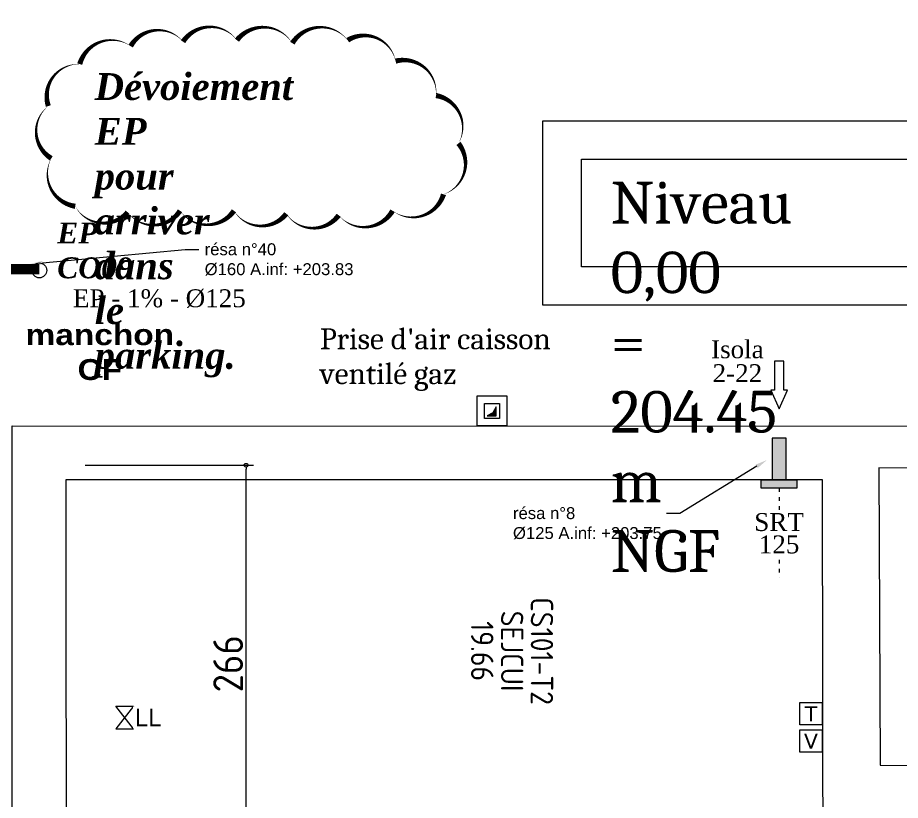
# Model space of a CAD drawing. Extents: x -2795338 to 3769695, y -3516596 to 3048438.
# Drawn here: x 482858 to 488771, y -336124 to -330882 of the extents above; entities that cross this region are included whole.
import ezdxf
from ezdxf import colors
from ezdxf.entities.mleader import LeaderData, LeaderLine
from ezdxf.math import Vec2, Vec3

# ---------------------------------------------------------------- set-up
doc = ezdxf.new("R2010")
doc.units = 0
doc.linetypes.add('ACAD_ISO03W100', pattern=[30, 12, -18])
doc.linetypes.add('prlm_ep', pattern=[2.5, 1.25, -0.25, 0.25, -0.25, 0.25, -0.25])
doc.layers.add('_GAZELEC-BOITE INCORPO', color=36, linetype='Continuous', lineweight=18)
doc.layers.add('_GAZELEC-RESERVATION', color=1, linetype='Continuous', lineweight=18)
for name, color, linetype in [('prlm-CALORIFUGE', 114, 'Continuous'), ('prlm-EAU-EF', 161, 'Continuous'), ('prlm-EAU-EPEXT', 145, 'Continuous'), ('prlm-ELEC-CFA', 181, 'Continuous'), ('prlm-MOD', 64, 'Continuous'), ('prlm-MOD-PB', 123, 'Continuous'), ('prlm-VMC', 93, 'Continuous')]:
    doc.layers.add(name, color=color, linetype=linetype)
doc.layers.add('prlm-xpoly', color=7, linetype='Continuous', plot=False)
doc.layers.add('prlm-ZEROPLOT', color=254, linetype='Continuous', plot=False)
doc.styles.add('ISO', font='isocp2.shx')
doc.styles.add('prlm-eau-ep', font='timesbi.ttf', dxfattribs={"height": 18})
doc.styles.add('prlm-eau-euev', font='pala.ttf', dxfattribs={"height": 18})
doc.styles.add('prlm-elec-cfo', font='comic.ttf', dxfattribs={"height": 12})
doc.styles.add('prlm-heavy', font='ariblk.ttf', dxfattribs={"height": 18})
doc.styles.add('prlm-mod', font='cambriaz.ttf', dxfattribs={"height": 18})
doc.styles.add('prlm-vmc', font='pala.ttf', dxfattribs={"height": 14})
doc.styles.add('prlm-xpoly', font='isocp.shx', dxfattribs={"height": 15})
doc.styles.get("Standard").update_dxf_attribs({"font": 'arial.ttf'})
doc.dimstyles.new('200', dxfattribs={"dimtxt": 200, "dimasz": 25, "dimexe": 50, "dimexo": 50, "dimgap": 20, "dimtad": 1, "dimdec": 0, "dimlfac": 0.1, "dimdsep": 46, "dimtxsty": 'ISO', "dimblk1": 'DOTBLANK', "dimblk2": 'DOTBLANK', "dimsah": 1, "dimcen": 25, "dimclrd": 80, "dimclre": 80, "dimadec": 0, "dimazin": 0, "dimtfac": 1, "dimtdec": 0, "dimtmove": 0, "dimatfit": 3, "dimldrblk": 'DOTBLANK', "dimfxl": 50, "dimtolj": 1, "dimtzin": 0, "dimarcsym": 0})

# ---------------------------------------------------------------- blocks, each defined once
blk = doc.blocks.new('xi.EA-Ma')
at = {"layer": 'prlm-MOD-PB'}
blk.add_hatch(color=0, dxfattribs=at).paths.add_polyline_path([(-4.65, 0), (-4.65, -28), (4.65, -28), (4.65, 0)])
at = {"layer": 'prlm-VMC', "linetype": 'ByBlock'}
blk.add_hatch(color=0, dxfattribs=at).paths.add_polyline_path([(-12, 5.6), (12, 5.6), (12, 0), (-12, 0)])
at = {"layer": 'prlm-MOD-PB', "color": 0, "linetype": 'ByBlock', "lineweight": -2, "flags": 128}
blk.add_lwpolyline([(-4.65, 0), (-4.65, -28), (4.65, -28), (4.65, 0)], close=True, dxfattribs=at)
at = {"layer": 'prlm-VMC', "color": 0, "linetype": 'ByBlock', "flags": 128}
for points in [[(-12, 5.6), (12, 5.6), (12, 0), (-12, 0)], [(-3.09, -60.19), (-3.09, -79.51), (3.09, -79.51), (3.09, -60.19), (5.59, -60.19), (0, -47.69), (-5.59, -60.19)]]:
    blk.add_lwpolyline(points, close=True, dxfattribs=at)
at = {"layer": 'prlm-ZEROPLOT', "color": 250, "linetype": 'ACAD_ISO03W100', "lineweight": 0, "ltscale": 0.2}
blk.add_lwpolyline([(0, 5.6), (0, 65.6)], dxfattribs=at)
blk = doc.blocks.new('xi.vbgaz10')
at = {"layer": 'prlm-MOD-PB'}
blk.add_hatch(color=0, dxfattribs=at).paths.add_polyline_path([(6.81, -6.7), (8.77, -10.6), (12.71, -12.7), (6.81, -12.7)], flags=16)
at = {"layer": 'prlm-MOD-PB', "color": 0}
for p, q in [((6.81, -6.7), (6.81, -12.7)), ((8.77, -10.6), (6.81, -6.7)), ((12.71, -12.7), (8.77, -10.6)), ((6.81, -12.7), (12.71, -12.7))]:
    blk.add_line(p, q, dxfattribs=at)
for points in [[(0, 0), (20, 0), (20, -20), (0, -20)], [(5, -5), (15, -5), (15, -15), (5, -15)]]:
    blk.add_lwpolyline(points, close=True, dxfattribs=at)
blk = doc.blocks.new('xi.txt-delmo')
at = {"layer": 'prlm-CALORIFUGE', "insert": (0, 0), "char_height": 14, "width": 96.8221, "attachment_point": 5, "style": 'prlm-heavy'}
blk.add_mtext('manchon CF', dxfattribs=at)
blk = doc.blocks.new('xi.epext')
at = {"layer": 'prlm-EAU-EPEXT', "color": 0, "linetype": 'ByBlock', "lineweight": -2}
blk.add_circle((0, 0), 5, dxfattribs=at)
blk = doc.blocks.new('xi.LLrob')
at = {"layer": 'prlm-EAU-EF', "color": 0}
blk.add_lwpolyline([(-6, 7.5), (6, 7.5), (-6, -7.5), (6, -7.5)], close=True, dxfattribs=at)
blk = doc.blocks.new('xi.TEL')
at = {"layer": 'prlm-ELEC-CFA', "color": 0, "linetype": 'ByBlock', "lineweight": -2, "flags": 128}
blk.add_lwpolyline([(-7.5, 7.5), (7.5, 7.5), (7.5, -7.5), (-7.5, -7.5)], close=True, dxfattribs=at)
at = {"layer": 'prlm-ELEC-CFA', "color": 0, "linetype": 'ByBlock', "insert": (0, 0), "char_height": 10, "width": 11.36, "attachment_point": 5}
blk.add_mtext('{\\fVerdana|b0|i0|c0|p34;T}', dxfattribs=at)
blk = doc.blocks.new('xi.TV')
at = {"layer": 'prlm-ELEC-CFA', "color": 0, "linetype": 'ByBlock', "lineweight": -2, "flags": 128}
blk.add_lwpolyline([(-7.5, 7.5), (7.5, 7.5), (7.5, -7.5), (-7.5, -7.5)], close=True, dxfattribs=at)
at = {"layer": 'prlm-ELEC-CFA', "color": 0, "linetype": 'ByBlock', "insert": (0, 0), "char_height": 10, "width": 11.36, "attachment_point": 5}
blk.add_mtext('{\\fVerdana|b0|i0|c0|p34;V}', dxfattribs=at)
blk = doc.blocks.new('_DOTBLANK')
at = {"color": 0, "linetype": 'ByBlock'}
blk.add_line((-0.5, 0), (-1, 0), dxfattribs=at)
blk.add_circle((0, 0), 0.5, dxfattribs=at)
blk = doc.blocks.new('*D280')
at = {"layer": '_GAZELEC-BOITE INCORPO', "color": 80, "lineweight": -2, "transparency": 16777216}
for p, q in [((483311, -333879.8), (484438, -333879.8)), ((484388, -336514.4), (484388, -333904.8)), ((483311, -336539.4), (484438, -336539.4))]:
    blk.add_line(p, q, dxfattribs=at)
at = {"layer": '_GAZELEC-BOITE INCORPO', "color": 80, "lineweight": -2, "transparency": 16777216, "xscale": 25, "yscale": 25, "zscale": 25}
for p, rotation in [((484388, -333879.8), 90), ((484388, -336539.4), 270)]:
    blk.add_blockref('_DOTBLANK', p, dxfattribs=dict(at, rotation=rotation))
at = {"layer": '_GAZELEC-BOITE INCORPO', "color": 0, "transparency": 16777216, "insert": (484268, -335209.6), "char_height": 200, "attachment_point": 5, "rotation": 90, "style": 'ISO'}
blk.add_mtext('\\A1;266', dxfattribs=at)

msp = doc.modelspace()

# ---------------------------------------------------------------- linework, layer by layer
msp.add_circle((487178.691, -234079.124), 3282516.798)
at = {"layer": 'prlm-EAU-EPEXT', "color": 1, "ltscale": 50}
msp.add_lwpolyline([(484697.983, -331052.636, 0, 35, 0.52056705), (484326.942, -331032.589, 0, 35, 0.52056705), (484326.942, -331032.589, 0, 35, 0.52056705), (483965.929, -331042.612, 0, 35, 0.52056705), (483965.929, -331042.612, 0, 35, 0.52056705), (483614.944, -331072.684, 0, 35, 0.52056705), (483614.944, -331072.684, 0, 35, 0.52056705), (483273.987, -331192.972, 0, 35, 0.52056705), (483273.987, -331192.972, 0, 35, 0.52056705), (483063.396, -331473.643, 0, 35, 0.52056705), (483063.396, -331473.643, 0, 35, 0.52056705), (483083.453, -331824.482, 0, 35, 0.52056705), (483083.453, -331824.482, 0, 35, 0.52056705), (483243.902, -332145.249, 0, 35, 0.52056705), (483243.902, -332145.249, 0, 35, 0.52056705), (483594.887, -332185.345, 0, 35, 0.52056705), (483594.887, -332185.345, 0, 35, 0.52056705), (483945.872, -332175.321, 0, 35, 0.52056705), (483945.872, -332175.321, 0, 35, 0.52056705), (484306.885, -332175.321, 0, 35, 0.52056705), (484306.885, -332175.321, 0, 35, 0.52056705), (484657.871, -332195.369, 0, 35, 0.52056705), (484657.871, -332195.369, 0, 35, 0.52056705), (485008.856, -332205.393, 0, 35, 0.52056705), (485008.856, -332205.393, 0, 35, 0.52056705), (485369.869, -332175.321, 0, 35, 0.52056705), (485369.869, -332175.321, 0, 35, 0.52056705), (485710.826, -332065.057, 0, 35, 0.52056705), (485710.826, -332065.057, 0, 35, 0.52056705), (485811.107, -331724.242, 0, 35, 0.52056705), (485811.107, -331724.242, 0, 35, 0.52056705), (485660.685, -331403.475, 0, 35, 0.52056705), (485660.685, -331403.475, 0, 35, 0.52056705), (485389.925, -331172.924, 0, 35, 0.52056705), (485389.925, -331172.924, 0, 35, 0.52056705), (485069.025, -331032.589, 0, 35, 0.52056705), (485069.025, -331032.589, 0, 35, 0.52056705)], format="xyseb", close=True, dxfattribs=at)
at = {"layer": 'prlm-EAU-EPEXT', "linetype": 'prlm_ep', "ltscale": 20, "const_width": 70, "flags": 128}
msp.add_lwpolyline([(483003.375, -332565.698), (482701.89, -332565.698)], dxfattribs=at)
at = {"layer": 'prlm-MOD', "ltscale": 25}
for points in [[(486377.153, -331573.599), (492521.84, -331573.599), (492521.84, -332807.208), (486377.153, -332807.208)], [(486634.155, -331830.601), (492264.838, -331830.601), (492264.838, -332550.206), (486634.155, -332550.206)]]:
    msp.add_lwpolyline(points, close=True, dxfattribs=at)
at = {"layer": 'prlm-xpoly', "lineweight": 0}
for points in [[(488635.59, -335889.37), (491094.797, -335894.37), (491099.974, -333898.11), (488626.692, -333895.93)], [(483181.993, -337172.778), (483782.064, -337172.799), (483781.817, -337533.065), (485591.602, -337533.048), (485591.602, -338227.069), (488256.063, -338227.069), (488249.692, -333978.11), (483181.788, -333978.11)]]:
    msp.add_lwpolyline(points, close=True, dxfattribs=at)

# ---------------------------------------------------------------- block references
at = {"layer": 'prlm-CALORIFUGE', "ltscale": 25, "xscale": 10, "yscale": 10, "zscale": 10}
msp.add_blockref('xi.txt-delmo', (483408.483, -333122.972), dxfattribs=at)
at = {"layer": 'prlm-EAU-EF', "xscale": 10, "yscale": 10, "zscale": 10}
msp.add_blockref('xi.LLrob', (483575.167, -335569.043), dxfattribs=at)
at = {"layer": 'prlm-EAU-EPEXT', "xscale": 10, "yscale": 10, "zscale": 10}
msp.add_blockref('xi.epext', (483003.375, -332574.484), dxfattribs=at)
at = {"layer": 'prlm-ELEC-CFA', "xscale": 10, "yscale": 10, "zscale": 10}
for name, p in [('xi.TEL', (488172.041, -335543.93)), ('xi.TV', (488172.316, -335727.133))]:
    msp.add_blockref(name, p, dxfattribs=at)
at = {"layer": 'prlm-MOD-PB', "xscale": 10, "yscale": 10, "zscale": 10, "rotation": 90.00579793894492}
msp.add_blockref('xi.vbgaz10', (485935.636, -333615.848), dxfattribs=at)
at = {"layer": 'prlm-VMC', "ltscale": 25, "xscale": 10, "yscale": 10, "zscale": 10, "rotation": 179.9999933322644}
msp.add_blockref('xi.EA-Ma', (487958.801, -333978.116), dxfattribs=at)

# ---------------------------------------------------------------- texts
at = {"layer": 'prlm-EAU-EPEXT', "color": 1, "ltscale": 50, "insert": (483374.268, -331253.115), "char_height": 180, "attachment_point": 1, "style": 'prlm-eau-ep'}
msp.add_mtext_dynamic_manual_height_columns('Dévoiement EP pour arriver dans le parking.', width=225.63326, gutter_width=90, heights=[0], dxfattribs=at)
at = {"layer": 'prlm-EAU-EPEXT', "insert": (483123.153, -332253.848), "char_height": 140, "attachment_point": 1, "style": 'prlm-eau-ep'}
msp.add_mtext_dynamic_manual_height_columns('EP CO09', width=153.02069, gutter_width=75, heights=[0], dxfattribs=at)
at = {"layer": 'prlm-EAU-EPEXT', "linetype": 'prlm_ep', "ltscale": 20, "insert": (483228.316, -332701.107), "char_height": 120, "width": 1466.99872, "attachment_point": 1, "style": 'prlm-eau-euev'}
msp.add_mtext('EP - 1% - %%C125', dxfattribs=at)
at = {"layer": 'prlm-MOD-PB', "insert": (484882.966, -332962.895), "char_height": 140, "width": 1740.91665, "attachment_point": 1, "style": 'prlm-mod'}
msp.add_mtext("Prise d'air caisson ventilé gaz", dxfattribs=at)
at = {"layer": 'prlm-xpoly', "lineweight": 20, "insert": (486170.219, -335124.445), "char_height": 150, "attachment_point": 5, "rotation": 270, "line_spacing_factor": 0.8, "style": 'prlm-xpoly'}
msp.add_mtext('CS101-T2\\PSEJCUI\\P19.66', dxfattribs=at)

# ---------------------------------------------------------------- leaders
at = {"layer": '_GAZELEC-RESERVATION', "color": 6}
ml = msp.add_multileader_mtext('Standard', dxfattribs=at)
ml.set_content('résa n°47 \\P%%C160 A.inf: +203.81', color=6)
ml.set_leader_properties()
ml.build(insert=Vec2(0, 0))
ml.multileader.update_dxf_attribs({"has_text_frame": 1, "arrow_head_size": 80, "scale": 20})
ctx = ml.context
ctx.base_point, ctx.scale, ctx.char_height, ctx.arrow_head_size, ctx.landing_gap_size, ctx.plane_origin = Vec3(459487.911, -331147.378), 20, 80, 80, 40, Vec3(452682.738, -330236.618)
notes = []
notes.append((ctx, [(0, (1, 1, 0), (460629.979, -331147.378), (-1, 0), 89.845, [(0, [(460782.693, -331817.903)], 0, [])])]))
ctx.mtext.insert, ctx.mtext.width, ctx.mtext.flow_direction = Vec3(459527.911, -331105.769), 1568.85041, 5
ml = msp.add_multileader_mtext('Standard', dxfattribs=at)
ml.set_content('résa n°31\\P300x300 A.inf: +203.52', color=6)
ml.set_leader_properties()
ml.build(insert=Vec2(0, 0))
ml.multileader.update_dxf_attribs({"has_text_frame": 1, "arrow_head_size": 80, "scale": 20})
ctx = ml.context
ctx.base_point, ctx.scale, ctx.char_height, ctx.arrow_head_size, ctx.landing_gap_size, ctx.plane_origin = Vec3(480610.526, -331880.841), 20, 80, 80, 40, Vec3(475247.958, -331555.303)
notes.append((ctx, [(0, (1, 1, 0), (481922.471, -331880.841), (-1, 0), 89.845, [(0, [(482398.18, -332839.175)], 0, [])])]))
ctx.mtext.insert, ctx.mtext.width, ctx.mtext.flow_direction = Vec3(480650.526, -331840.131), 1568.85041, 5
ml = msp.add_multileader_mtext('Standard', dxfattribs=at)
ml.set_content('résa n°57 \\P150X150 en dalle haute', color=6)
ml.set_leader_properties()
ml.build(insert=Vec2(0, 0))
ml.multileader.update_dxf_attribs({"has_text_frame": 1, "arrow_head_size": 80, "scale": 20})
ctx = ml.context
ctx.base_point, ctx.scale, ctx.char_height, ctx.arrow_head_size, ctx.landing_gap_size, ctx.plane_origin = Vec3(467886.146, -332318.485), 20, 80, 80, 40, Vec3(461272.679, -331407.725)
notes.append((ctx, [(0, (1, 1, 0), (469219.92, -332318.485), (-1, 0), 89.845, [(0, [(469509.49, -332871.835)], 0, [])])]))
ctx.mtext.insert, ctx.mtext.width, ctx.mtext.flow_direction = Vec3(467926.146, -332277.803), 1568.85041, 5
ml = msp.add_multileader_mtext('Standard', dxfattribs=at)
ml.set_content('résa n°40\\P%%C160 A.inf: +203.83', color=6)
ml.set_leader_properties()
ml.build(insert=Vec2(0, 0))
ml.multileader.update_dxf_attribs({"has_text_frame": 1, "arrow_head_size": 80, "scale": 20})
ctx = ml.context
ctx.base_point, ctx.scale, ctx.char_height, ctx.arrow_head_size, ctx.landing_gap_size, ctx.plane_origin = Vec3(484070.774, -332434.659), 20, 80, 80, 40, Vec3(477662.115, -331347.741)
notes.append((ctx, [(1, (1, 1, 0), (483980.929, -332434.659), (1, 0), 89.845, [(0, [(482943.976, -332531.249)], 0, [])])]))
ctx.mtext.insert, ctx.mtext.width, ctx.mtext.flow_direction = Vec3(484110.774, -332393.05), 1568.85041, 5
ml = msp.add_multileader_mtext('Standard', dxfattribs=at)
ml.set_content('résa n°52 \\P150X150 A.inf: +203.61', color=6)
ml.set_leader_properties()
ml.build(insert=Vec2(0, 0))
ml.multileader.update_dxf_attribs({"has_text_frame": 1, "arrow_head_size": 80, "scale": 20})
ctx = ml.context
ctx.base_point, ctx.scale, ctx.char_height, ctx.arrow_head_size, ctx.landing_gap_size, ctx.plane_origin = Vec3(471309.592, -335922.128), 20, 80, 80, 40, Vec3(464670.858, -335011.368)
notes.append((ctx, [(0, (1, 1, 0), (472618.1, -335922.128), (-1, 0), 89.845, [(0, [(472997.954, -335680.869)], 0, [])])]))
ctx.mtext.insert, ctx.mtext.width, ctx.mtext.flow_direction = Vec3(471349.592, -335881.418), 1568.85041, 5
ml = msp.add_multileader_mtext('Standard', dxfattribs=at)
ml.set_content('résa n°62 \\P250X250 en dalle haute', color=6)
ml.set_leader_properties()
ml.build(insert=Vec2(0, 0))
ml.multileader.update_dxf_attribs({"has_text_frame": 1, "arrow_head_size": 80, "scale": 20})
ctx = ml.context
ctx.base_point, ctx.scale, ctx.char_height, ctx.arrow_head_size, ctx.landing_gap_size, ctx.plane_origin = Vec3(467725.08, -336137.501), 20, 80, 80, 40, Vec3(461120.508, -335226.741)
notes.append((ctx, [(0, (1, 1, 0), (469067.749, -336137.501), (-1, 0), 89.845, [(0, [(469454.587, -336466.286)], 0, [])])]))
ctx.mtext.insert, ctx.mtext.width, ctx.mtext.flow_direction = Vec3(467765.08, -336096.819), 1568.85041, 5
for ctx, leaders in notes:
    for number, flags, end, landing, length, lines in leaders:
        leader = LeaderData()
        leader.index, (leader.has_last_leader_line, leader.has_dogleg_vector, leader.attachment_direction) = number, flags
        leader.last_leader_point, leader.dogleg_vector, leader.dogleg_length = Vec3(end), Vec3(landing), length
        for number, points, colour, breaks in lines:
            line = LeaderLine()
            line.index, line.vertices, line.color, line.breaks = number, Vec3.list(points), colors.encode_raw_color(colour), breaks
            leader.lines.append(line)
        ctx.leaders.append(leader)

# ---------------------------------------------------------------- next in the draw order: texts
at = {"layer": 'prlm-VMC', "char_height": 120, "style": 'prlm-vmc', "bg_fill": 3, "box_fill_scale": 1.1, "bg_fill_color": 256, "bg_fill_transparency": 0}
for s, insert, width, attachment_point, line_spacing_factor in [('Isola\\P2-22', (487679.597, -333182.917), 173.97926, 5, 0.8), ('SRT 125', (487958.801, -334199.852), 236.73962, 2, 0.75)]:
    msp.add_mtext(s, dxfattribs=dict(at, insert=insert, width=width, attachment_point=attachment_point, line_spacing_factor=line_spacing_factor))

# ---------------------------------------------------------------- next in the draw order: linework, layer by layer
at = {"layer": 'prlm-ZEROPLOT'}
msp.add_lwpolyline([(476620.603, -340353.922), (482820.805, -340353.923), (482820.806, -333615.48), (497635.404, -333618.448), (497635.455, -349165.559), (482820.804, -349165.531), (482820.805, -342421.989), (476620.704, -342421.988)], close=True, dxfattribs=at)

# ---------------------------------------------------------------- next in the draw order: texts
at = {"layer": 'prlm-MOD', "insert": (486831.194, -331980.544), "char_height": 280, "width": 26.52596, "attachment_point": 1, "style": 'prlm-mod'}
msp.add_mtext('Niveau 0,00 = 204.45 m NGF', dxfattribs=at)

# ---------------------------------------------------------------- next in the draw order: leaders
at = {"layer": '_GAZELEC-RESERVATION', "color": 6}
ml = msp.add_multileader_mtext('Standard', dxfattribs=at)
ml.set_content('résa n°60 \\P150X300 en dalle haute', color=6)
ml.set_leader_properties()
ml.build(insert=Vec2(0, 0))
ml.multileader.update_dxf_attribs({"has_text_frame": 1, "arrow_head_size": 80, "scale": 20})
ctx = ml.context
ctx.base_point, ctx.scale, ctx.char_height, ctx.arrow_head_size, ctx.landing_gap_size, ctx.plane_origin = Vec3(472226.765, -332606.226), 20, 80, 80, 40, Vec3(465613.298, -331695.465)
notes = []
notes.append((ctx, [(0, (1, 1, 0), (473560.539, -332606.226), (-1, 0), 89.845, [(0, [(473850.109, -333159.575)], 0, [])])]))
ctx.mtext.insert, ctx.mtext.width, ctx.mtext.flow_direction = Vec3(472266.765, -332565.516), 1568.85041, 5
ml = msp.add_multileader_mtext('Standard', dxfattribs=at)
ml.set_content('résa n°51 \\P150X200 A.inf: +203.86', color=6)
ml.set_leader_properties()
ml.build(insert=Vec2(0, 0))
ml.multileader.update_dxf_attribs({"has_text_frame": 1, "arrow_head_size": 80, "scale": 20})
ctx = ml.context
ctx.base_point, ctx.scale, ctx.char_height, ctx.arrow_head_size, ctx.landing_gap_size, ctx.plane_origin = Vec3(471099.496, -334089.55), 20, 80, 80, 40, Vec3(464476.152, -333178.79)
notes.append((ctx, [(0, (1, 1, 0), (472423.393, -334089.55), (-1, 0), 89.845, [(0, [(473558.285, -333624.887)], 0, [])])]))
ctx.mtext.insert, ctx.mtext.width, ctx.mtext.flow_direction = Vec3(471139.496, -334048.84), 1568.85041, 5
ml = msp.add_multileader_mtext('Standard', dxfattribs=at)
ml.set_content('résa n°8\\P%%C125 A.inf: +203.75', color=6)
ml.set_leader_properties()
ml.build(insert=Vec2(0, 0))
ml.multileader.update_dxf_attribs({"has_text_frame": 1, "arrow_head_size": 80, "scale": 20})
ctx = ml.context
ctx.base_point, ctx.scale, ctx.char_height, ctx.arrow_head_size, ctx.landing_gap_size, ctx.plane_origin = Vec3(486136.104, -334201.951), 20, 80, 80, 40, Vec3(479672.482, -332823.488)
notes.append((ctx, [(0, (1, 1, 0), (487294.217, -334201.951), (-1, 0), 89.845, [(0, [(487877.211, -333844.948)], 0, [])])]))
ctx.mtext.insert, ctx.mtext.width, ctx.mtext.flow_direction = Vec3(486176.104, -334160.341), 1568.85041, 5
ml = msp.add_multileader_mtext('Standard', dxfattribs=at)
ml.set_content('résa n°58 \\P150X150 en dalle haute', color=6)
ml.set_leader_properties()
ml.build(insert=Vec2(0, 0))
ml.multileader.update_dxf_attribs({"has_text_frame": 1, "arrow_head_size": 80, "scale": 20})
ctx = ml.context
ctx.base_point, ctx.scale, ctx.char_height, ctx.arrow_head_size, ctx.landing_gap_size, ctx.plane_origin = Vec3(465149.997, -333991.467), 20, 80, 80, 40, Vec3(458536.53, -333080.707)
notes.append((ctx, [(0, (1, 1, 0), (466483.771, -333991.467), (-1, 0), 89.845, [(0, [(466773.34, -334544.816)], 0, [])])]))
ctx.mtext.insert, ctx.mtext.width, ctx.mtext.flow_direction = Vec3(465189.997, -333950.785), 1568.85041, 5
ml = msp.add_multileader_mtext('Standard', dxfattribs=at)
ml.set_content('résa n°59 \\P150X150 en dalle haute', color=6)
ml.set_leader_properties()
ml.build(insert=Vec2(0, 0))
ml.multileader.update_dxf_attribs({"has_text_frame": 1, "arrow_head_size": 80, "scale": 20})
ctx = ml.context
ctx.base_point, ctx.scale, ctx.char_height, ctx.arrow_head_size, ctx.landing_gap_size, ctx.plane_origin = Vec3(467879.089, -334267.9), 20, 80, 80, 40, Vec3(461265.621, -333357.14)
notes.append((ctx, [(0, (1, 1, 0), (469212.863, -334267.9), (-1, 0), 89.845, [(0, [(469502.432, -334821.25)], 0, [])])]))
ctx.mtext.insert, ctx.mtext.width, ctx.mtext.flow_direction = Vec3(467919.089, -334227.218), 1568.85041, 5
for ctx, leaders in notes:
    for number, flags, end, landing, length, lines in leaders:
        leader = LeaderData()
        leader.index, (leader.has_last_leader_line, leader.has_dogleg_vector, leader.attachment_direction) = number, flags
        leader.last_leader_point, leader.dogleg_vector, leader.dogleg_length = Vec3(end), Vec3(landing), length
        for number, points, colour, breaks in lines:
            line = LeaderLine()
            line.index, line.vertices, line.color, line.breaks = number, Vec3.list(points), colors.encode_raw_color(colour), breaks
            leader.lines.append(line)
        ctx.leaders.append(leader)

# ---------------------------------------------------------------- next in the draw order: texts
at = {"layer": 'prlm-EAU-EF', "lineweight": 20, "insert": (483732.631, -335569.033), "char_height": 120, "attachment_point": 5, "line_spacing_factor": 0.8, "style": 'prlm-elec-cfo', "bg_fill": 3, "box_fill_scale": 1.1, "bg_fill_color": 256, "bg_fill_transparency": 0}
msp.add_mtext('LL', dxfattribs=at)

# ---------------------------------------------------------------- next in the draw order: dimensions: what is measured, and where the dimension line sits
at = {"layer": '_GAZELEC-BOITE INCORPO'}
dim = msp.add_linear_dim(base=(484388.024, -333879.758), p1=(483261.019, -336539.428), p2=(483261.019, -333879.758), angle=90, dimstyle='200', dxfattribs=at)
dim.commit()
dim.dimension.update_dxf_attribs({"geometry": '*D280', "text_midpoint": (484268.004, -335209.593)})

# ---------------------------------------------------------------- next in the draw order: leaders
at = {"layer": '_GAZELEC-RESERVATION', "color": 6}
ml = msp.add_multileader_mtext('Standard', dxfattribs=at)
ml.set_content('résa n°61 \\P150X150 en dalle haute', color=6)
ml.set_leader_properties()
ml.build(insert=Vec2(0, 0))
ml.multileader.update_dxf_attribs({"has_text_frame": 1, "arrow_head_size": 80, "scale": 20})
ctx = ml.context
ctx.base_point, ctx.scale, ctx.char_height, ctx.arrow_head_size, ctx.landing_gap_size, ctx.plane_origin = Vec3(471672.385, -334973.263), 20, 80, 80, 40, Vec3(465058.918, -334062.503)
notes = []
notes.append((ctx, [(0, (1, 1, 0), (473006.159, -334973.263), (-1, 0), 89.845, [(0, [(473295.729, -335526.613)], 0, [])])]))
ctx.mtext.insert, ctx.mtext.width, ctx.mtext.flow_direction = Vec3(471712.385, -334932.581), 1568.85041, 5
for ctx, leaders in notes:
    for number, flags, end, landing, length, lines in leaders:
        leader = LeaderData()
        leader.index, (leader.has_last_leader_line, leader.has_dogleg_vector, leader.attachment_direction) = number, flags
        leader.last_leader_point, leader.dogleg_vector, leader.dogleg_length = Vec3(end), Vec3(landing), length
        for number, points, colour, breaks in lines:
            line = LeaderLine()
            line.index, line.vertices, line.color, line.breaks = number, Vec3.list(points), colors.encode_raw_color(colour), breaks
            leader.lines.append(line)
        ctx.leaders.append(leader)

doc.saveas('drawing.dxf')
